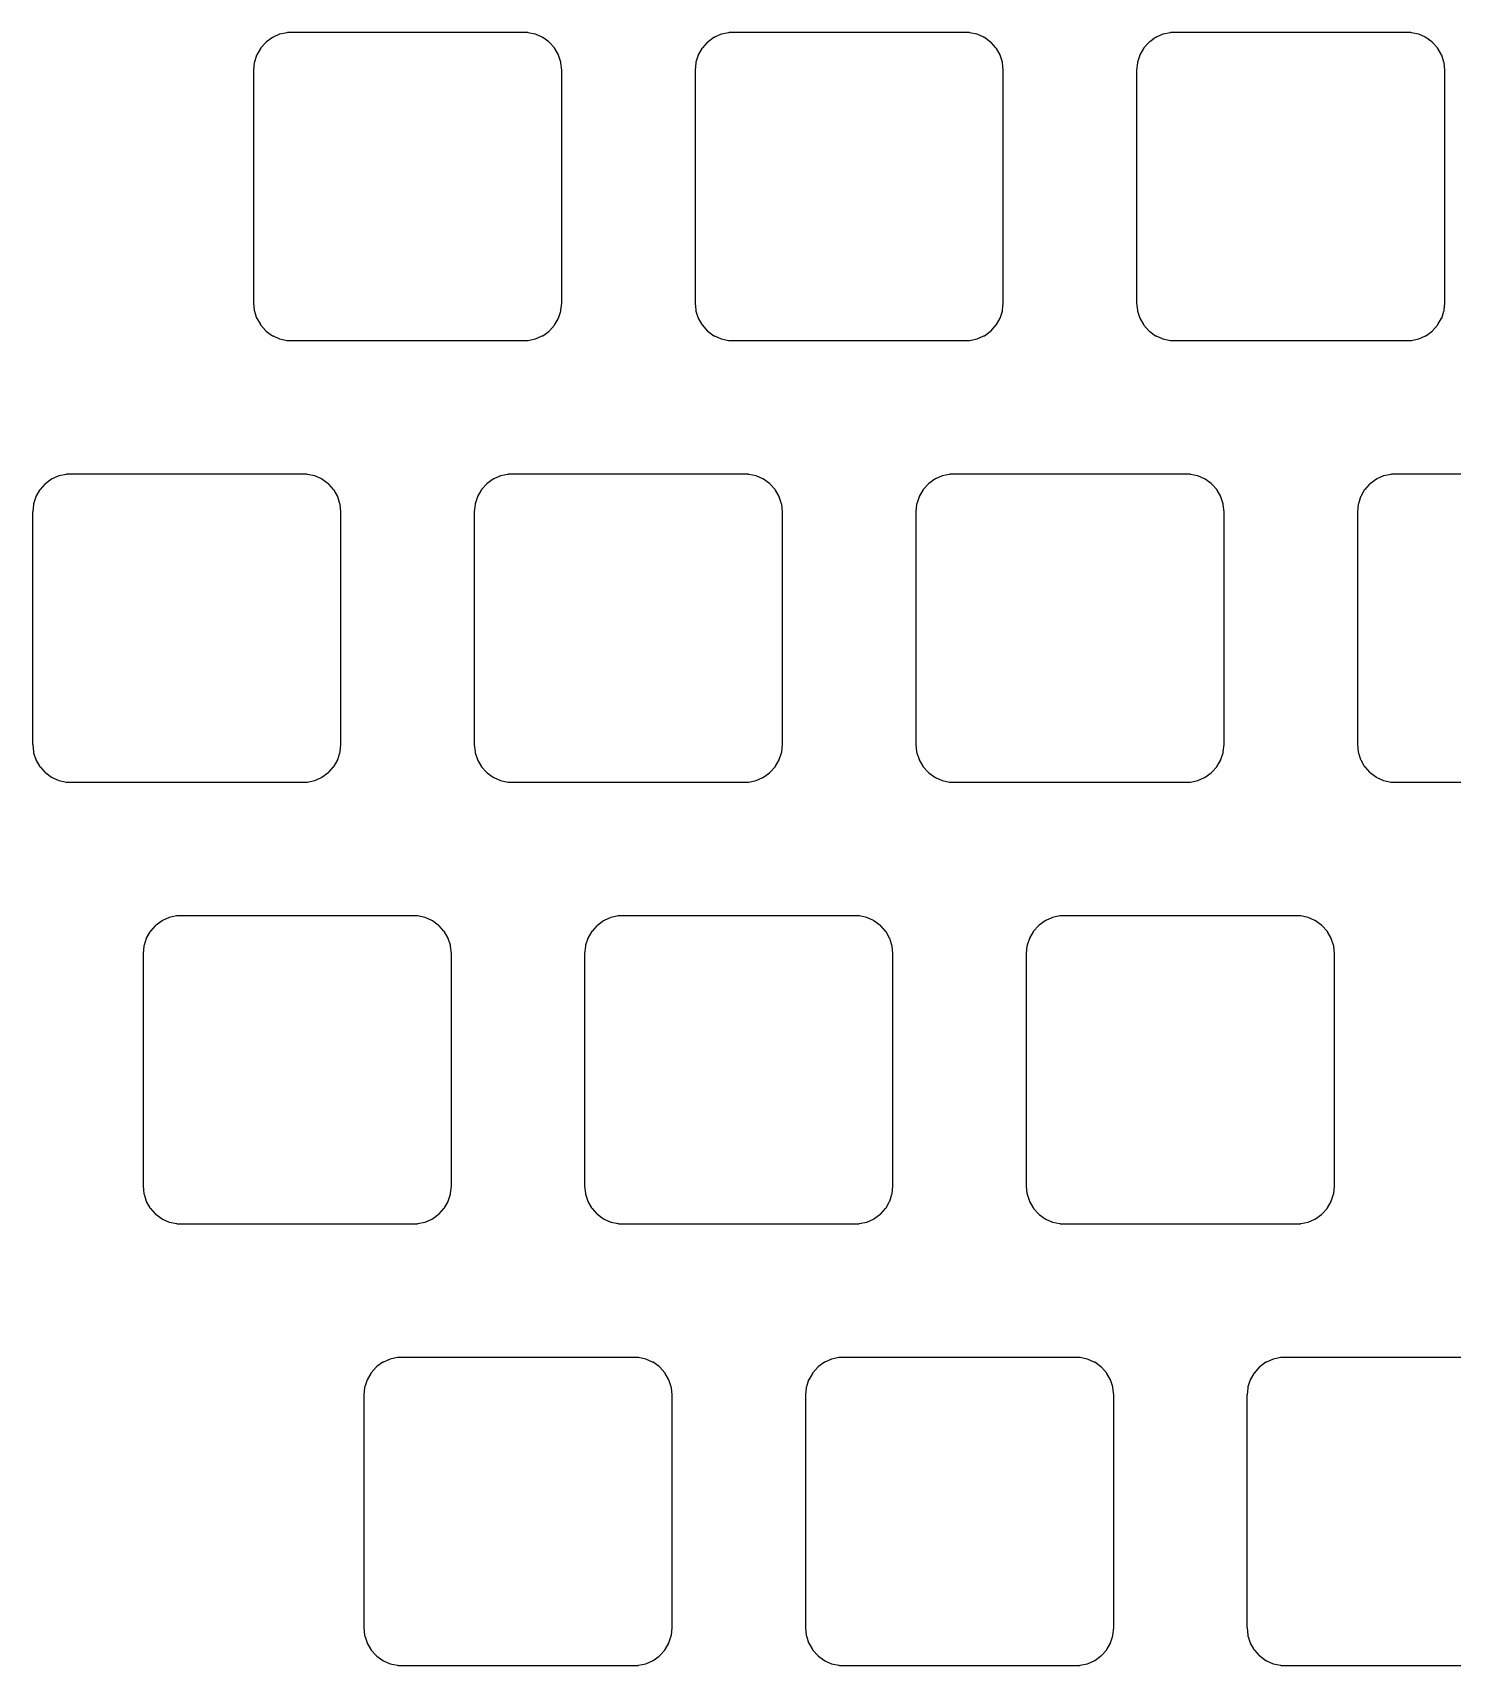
# Model space of a CAD drawing. Header units: metres. Extents: x -16 to 249, y -82 to 7.
# Drawn here: x -16.1 to 45, y -63.1 to 7.1 of the extents above; entities that cross this region are included whole.
import ezdxf

# ---------------------------------------------------------------- set-up
doc = ezdxf.new("R2010")
doc.units = ezdxf.units.M

msp = doc.modelspace()

# ---------------------------------------------------------------- linework, layer by layer
for p, q in [((-5.50458, 7.05293), (-5.79105, 6.92539)), ((-5.49583, 7.05479), (-5.50458, 7.05293)), ((-5.18909, 7.11999), (-5.49583, 7.05479)), ((-5.17068, 7.12391), (-5.18909, 7.11999)), ((5.17068, 7.12391), (-5.17068, 7.12391)), ((5.18909, 7.11999), (5.17068, 7.12391)), ((5.49583, 7.05479), (5.18909, 7.11999)), ((5.50458, 7.05293), (5.49583, 7.05479)), ((5.79105, 6.92539), (5.50458, 7.05293)), ((13.4954, 7.05293), (13.2089, 6.92539)), ((13.5042, 7.05479), (13.4954, 7.05293)), ((13.8109, 7.11999), (13.5042, 7.05479)), ((13.8293, 7.12391), (13.8109, 7.11999)), ((24.1707, 7.12391), (13.8293, 7.12391)), ((24.1891, 7.11999), (24.1707, 7.12391)), ((24.4958, 7.05479), (24.1891, 7.11999)), ((24.5046, 7.05293), (24.4958, 7.05479)), ((24.7911, 6.92539), (24.5046, 7.05293)), ((32.4954, 7.05293), (32.2089, 6.92539)), ((32.5042, 7.05479), (32.4954, 7.05293)), ((32.8109, 7.11999), (32.5042, 7.05479)), ((32.8293, 7.12391), (32.8109, 7.11999)), ((43.1707, 7.12391), (32.8293, 7.12391)), ((43.1891, 7.11999), (43.1707, 7.12391)), ((43.4958, 7.05479), (43.1891, 7.11999)), ((43.5046, 7.05293), (43.4958, 7.05479)), ((43.7911, 6.92539), (43.5046, 7.05293)), ((-6.33489, 6.43571), (-6.49168, 6.16414)), ((-6.32548, 6.45202), (-6.33489, 6.43571)), ((-6.321, 6.45977), (-6.32548, 6.45202)), ((-6.31502, 6.46642), (-6.321, 6.45977)), ((-6.10519, 6.69945), (-6.31502, 6.46642)), ((-6.09259, 6.71344), (-6.10519, 6.69945)), ((-6.08535, 6.7187), (-6.09259, 6.71344)), ((-6.07012, 6.72977), (-6.08535, 6.7187)), ((-5.81643, 6.91409), (-6.07012, 6.72977)), ((-5.79923, 6.92175), (-5.81643, 6.91409)), ((-5.79105, 6.92539), (-5.79923, 6.92175)), ((5.79923, 6.92175), (5.79105, 6.92539)), ((5.81643, 6.91409), (5.79923, 6.92175)), ((6.07012, 6.72977), (5.81643, 6.91409)), ((6.08535, 6.7187), (6.07012, 6.72977)), ((6.09259, 6.71344), (6.08535, 6.7187)), ((6.10519, 6.69945), (6.09259, 6.71344)), ((6.31502, 6.46642), (6.10519, 6.69945)), ((6.321, 6.45977), (6.31502, 6.46642)), ((6.32548, 6.45202), (6.321, 6.45977)), ((6.33489, 6.43571), (6.32548, 6.45202)), ((6.49168, 6.16414), (6.33489, 6.43571)), ((12.6651, 6.43571), (12.5083, 6.16414)), ((12.6745, 6.45202), (12.6651, 6.43571)), ((12.679, 6.45977), (12.6745, 6.45202)), ((12.685, 6.46642), (12.679, 6.45977)), ((12.8948, 6.69945), (12.685, 6.46642)), ((12.9074, 6.71344), (12.8948, 6.69945)), ((12.9146, 6.7187), (12.9074, 6.71344)), ((12.9299, 6.72977), (12.9146, 6.7187)), ((13.1836, 6.91409), (12.9299, 6.72977)), ((13.2008, 6.92175), (13.1836, 6.91409)), ((13.2089, 6.92539), (13.2008, 6.92175)), ((24.7992, 6.92175), (24.7911, 6.92539)), ((24.8164, 6.91409), (24.7992, 6.92175)), ((25.0701, 6.72977), (24.8164, 6.91409)), ((25.0854, 6.7187), (25.0701, 6.72977)), ((25.0926, 6.71344), (25.0854, 6.7187)), ((25.1052, 6.69945), (25.0926, 6.71344)), ((25.315, 6.46642), (25.1052, 6.69945)), ((25.321, 6.45977), (25.315, 6.46642)), ((25.3255, 6.45202), (25.321, 6.45977)), ((25.3349, 6.43571), (25.3255, 6.45202)), ((25.4917, 6.16414), (25.3349, 6.43571)), ((31.6651, 6.43571), (31.5083, 6.16414)), ((31.6745, 6.45202), (31.6651, 6.43571)), ((31.679, 6.45977), (31.6745, 6.45202)), ((31.685, 6.46642), (31.679, 6.45977)), ((31.8948, 6.69945), (31.685, 6.46642)), ((31.9074, 6.71344), (31.8948, 6.69945)), ((31.9146, 6.7187), (31.9074, 6.71344)), ((31.9299, 6.72977), (31.9146, 6.7187)), ((32.1836, 6.91409), (31.9299, 6.72977)), ((32.2008, 6.92175), (32.1836, 6.91409)), ((32.2089, 6.92539), (32.2008, 6.92175)), ((43.7992, 6.92175), (43.7911, 6.92539)), ((43.8164, 6.91409), (43.7992, 6.92175)), ((44.0701, 6.72977), (43.8164, 6.91409)), ((44.0854, 6.7187), (44.0701, 6.72977)), ((44.0926, 6.71344), (44.0854, 6.7187)), ((44.1052, 6.69945), (44.0926, 6.71344)), ((44.315, 6.46642), (44.1052, 6.69945)), ((44.321, 6.45977), (44.315, 6.46642)), ((44.3255, 6.45202), (44.321, 6.45977)), ((44.3349, 6.43571), (44.3255, 6.45202)), ((44.4917, 6.16414), (44.3349, 6.43571)), ((-6.59914, 5.82077), (-6.63192, 5.5089)), ((-6.59717, 5.83949), (-6.59914, 5.82077)), ((-6.59135, 5.85739), (-6.59717, 5.83949)), ((-6.49445, 6.15563), (-6.59135, 5.85739)), ((-6.49168, 6.16414), (-6.49445, 6.15563)), ((6.49445, 6.15563), (6.49168, 6.16414)), ((6.59135, 5.85739), (6.49445, 6.15563)), ((6.59717, 5.83949), (6.59135, 5.85739)), ((6.59914, 5.82077), (6.59717, 5.83949)), ((6.63192, 5.5089), (6.59914, 5.82077)), ((12.4009, 5.82077), (12.3681, 5.5089)), ((12.4028, 5.83949), (12.4009, 5.82077)), ((12.4086, 5.85739), (12.4028, 5.83949)), ((12.5056, 6.15563), (12.4086, 5.85739)), ((12.5083, 6.16414), (12.5056, 6.15563)), ((25.4944, 6.15563), (25.4917, 6.16414)), ((25.5914, 5.85739), (25.4944, 6.15563)), ((25.5972, 5.83949), (25.5914, 5.85739)), ((25.5991, 5.82077), (25.5972, 5.83949)), ((25.6319, 5.5089), (25.5991, 5.82077)), ((31.4009, 5.82077), (31.3681, 5.5089)), ((31.4028, 5.83949), (31.4009, 5.82077)), ((31.4086, 5.85739), (31.4028, 5.83949)), ((31.5056, 6.15563), (31.4086, 5.85739)), ((31.5083, 6.16414), (31.5056, 6.15563)), ((44.4944, 6.15563), (44.4917, 6.16414)), ((44.5914, 5.85739), (44.4944, 6.15563)), ((44.5972, 5.83949), (44.5914, 5.85739)), ((44.5991, 5.82077), (44.5972, 5.83949)), ((44.6319, 5.5089), (44.5991, 5.82077)), ((-6.63192, 5.5089), (-6.63285, 5.5)), ((-6.63285, 5.5), (-6.63285, -4.5)), ((6.63285, 5.5), (6.63192, 5.5089)), ((6.63285, -4.5), (6.63285, 5.5)), ((12.3681, 5.5089), (12.3671, 5.5)), ((12.3671, 5.5), (12.3671, -4.5)), ((25.6329, 5.5), (25.6319, 5.5089)), ((25.6329, -4.5), (25.6329, 5.5)), ((31.3681, 5.5089), (31.3671, 5.5)), ((31.3671, 5.5), (31.3671, -4.5)), ((44.6329, 5.5), (44.6319, 5.5089)), ((44.6329, -4.5), (44.6329, 5.5)), ((-6.63285, -4.5), (-6.63192, -4.5089)), ((-6.63192, -4.5089), (-6.59914, -4.82077)), ((-6.59914, -4.82077), (-6.59717, -4.83949)), ((-6.59717, -4.83949), (-6.59135, -4.85739)), ((-6.59135, -4.85739), (-6.49445, -5.15563)), ((6.49445, -5.15563), (6.59135, -4.85739)), ((6.59135, -4.85739), (6.59717, -4.83949)), ((6.59717, -4.83949), (6.59914, -4.82077)), ((6.59914, -4.82077), (6.63192, -4.5089)), ((6.63192, -4.5089), (6.63285, -4.5)), ((12.3671, -4.5), (12.3681, -4.5089)), ((12.3681, -4.5089), (12.4009, -4.82077)), ((12.4009, -4.82077), (12.4028, -4.83949)), ((12.4028, -4.83949), (12.4086, -4.85739)), ((12.4086, -4.85739), (12.5056, -5.15563)), ((25.4944, -5.15563), (25.5914, -4.85739)), ((25.5914, -4.85739), (25.5972, -4.83949)), ((25.5972, -4.83949), (25.5991, -4.82077)), ((25.5991, -4.82077), (25.6319, -4.5089)), ((25.6319, -4.5089), (25.6329, -4.5)), ((31.3671, -4.5), (31.3681, -4.5089)), ((31.3681, -4.5089), (31.4009, -4.82077)), ((31.4009, -4.82077), (31.4028, -4.83949)), ((31.4028, -4.83949), (31.4086, -4.85739)), ((31.4086, -4.85739), (31.5056, -5.15563)), ((44.4944, -5.15563), (44.5914, -4.85739)), ((44.5914, -4.85739), (44.5972, -4.83949)), ((44.5972, -4.83949), (44.5991, -4.82077)), ((44.5991, -4.82077), (44.6319, -4.5089)), ((44.6319, -4.5089), (44.6329, -4.5)), ((-6.49445, -5.15563), (-6.49168, -5.16414)), ((-6.49168, -5.16414), (-6.33489, -5.43571)), ((-6.33489, -5.43571), (-6.32548, -5.45202)), ((-6.32548, -5.45202), (-6.321, -5.45977)), ((-6.321, -5.45977), (-6.31502, -5.46642)), ((-6.31502, -5.46642), (-6.10519, -5.69945)), ((6.10519, -5.69945), (6.31502, -5.46642)), ((6.31502, -5.46642), (6.321, -5.45977)), ((6.321, -5.45977), (6.32548, -5.45202)), ((6.32548, -5.45202), (6.33489, -5.43571)), ((6.33489, -5.43571), (6.49168, -5.16414)), ((6.49168, -5.16414), (6.49445, -5.15563)), ((12.5056, -5.15563), (12.5083, -5.16414)), ((12.5083, -5.16414), (12.6651, -5.43571)), ((12.6651, -5.43571), (12.6745, -5.45202)), ((12.6745, -5.45202), (12.679, -5.45977)), ((12.679, -5.45977), (12.685, -5.46642)), ((12.685, -5.46642), (12.8948, -5.69945)), ((25.1052, -5.69945), (25.315, -5.46642)), ((25.315, -5.46642), (25.321, -5.45977)), ((25.321, -5.45977), (25.3255, -5.45202)), ((25.3255, -5.45202), (25.3349, -5.43571)), ((25.3349, -5.43571), (25.4917, -5.16414)), ((25.4917, -5.16414), (25.4944, -5.15563)), ((31.5056, -5.15563), (31.5083, -5.16414)), ((31.5083, -5.16414), (31.6651, -5.43571)), ((31.6651, -5.43571), (31.6745, -5.45202)), ((31.6745, -5.45202), (31.679, -5.45977)), ((31.679, -5.45977), (31.685, -5.46642)), ((31.685, -5.46642), (31.8948, -5.69945)), ((44.1052, -5.69945), (44.315, -5.46642)), ((44.315, -5.46642), (44.321, -5.45977)), ((44.321, -5.45977), (44.3255, -5.45202)), ((44.3255, -5.45202), (44.3349, -5.43571)), ((44.3349, -5.43571), (44.4917, -5.16414)), ((44.4917, -5.16414), (44.4944, -5.15563)), ((-6.10519, -5.69945), (-6.09259, -5.71344)), ((-6.09259, -5.71344), (-6.08535, -5.7187)), ((-6.08535, -5.7187), (-6.07012, -5.72977)), ((-6.07012, -5.72977), (-5.81643, -5.91409)), ((-5.81643, -5.91409), (-5.79923, -5.92175)), ((-5.79923, -5.92175), (-5.79105, -5.92539)), ((-5.79105, -5.92539), (-5.50458, -6.05293)), ((-5.50458, -6.05293), (-5.49583, -6.05479)), ((-5.49583, -6.05479), (-5.18909, -6.11999)), ((-5.18909, -6.11999), (-5.17068, -6.12391)), ((-5.17068, -6.12391), (5.17068, -6.12391)), ((5.17068, -6.12391), (5.18909, -6.11999)), ((5.18909, -6.11999), (5.49583, -6.05479)), ((5.49583, -6.05479), (5.50458, -6.05293)), ((5.50458, -6.05293), (5.79105, -5.92539)), ((5.79105, -5.92539), (5.79923, -5.92175)), ((5.79923, -5.92175), (5.81643, -5.91409)), ((5.81643, -5.91409), (6.07012, -5.72977)), ((6.07012, -5.72977), (6.08535, -5.7187)), ((6.08535, -5.7187), (6.09259, -5.71344)), ((6.09259, -5.71344), (6.10519, -5.69945)), ((12.8948, -5.69945), (12.9074, -5.71344)), ((12.9074, -5.71344), (12.9146, -5.7187)), ((12.9146, -5.7187), (12.9299, -5.72977)), ((12.9299, -5.72977), (13.1836, -5.91409)), ((13.1836, -5.91409), (13.2008, -5.92175)), ((13.2008, -5.92175), (13.2089, -5.92539)), ((13.2089, -5.92539), (13.4954, -6.05293)), ((13.4954, -6.05293), (13.5042, -6.05479)), ((13.5042, -6.05479), (13.8109, -6.11999)), ((13.8109, -6.11999), (13.8293, -6.12391)), ((13.8293, -6.12391), (24.1707, -6.12391)), ((24.1707, -6.12391), (24.1891, -6.11999)), ((24.1891, -6.11999), (24.4958, -6.05479)), ((24.4958, -6.05479), (24.5046, -6.05293)), ((24.5046, -6.05293), (24.7911, -5.92539)), ((24.7911, -5.92539), (24.7992, -5.92175)), ((24.7992, -5.92175), (24.8164, -5.91409)), ((24.8164, -5.91409), (25.0701, -5.72977)), ((25.0701, -5.72977), (25.0854, -5.7187)), ((25.0854, -5.7187), (25.0926, -5.71344)), ((25.0926, -5.71344), (25.1052, -5.69945)), ((31.8948, -5.69945), (31.9074, -5.71344)), ((31.9074, -5.71344), (31.9146, -5.7187)), ((31.9146, -5.7187), (31.9299, -5.72977)), ((31.9299, -5.72977), (32.1836, -5.91409)), ((32.1836, -5.91409), (32.2008, -5.92175)), ((32.2008, -5.92175), (32.2089, -5.92539)), ((32.2089, -5.92539), (32.4954, -6.05293)), ((32.4954, -6.05293), (32.5042, -6.05479)), ((32.5042, -6.05479), (32.8109, -6.11999)), ((32.8109, -6.11999), (32.8293, -6.12391)), ((32.8293, -6.12391), (43.1707, -6.12391)), ((43.1707, -6.12391), (43.1891, -6.11999)), ((43.1891, -6.11999), (43.4958, -6.05479)), ((43.4958, -6.05479), (43.5046, -6.05293)), ((43.5046, -6.05293), (43.7911, -5.92539)), ((43.7911, -5.92539), (43.7992, -5.92175)), ((43.7992, -5.92175), (43.8164, -5.91409)), ((43.8164, -5.91409), (44.0701, -5.72977)), ((44.0701, -5.72977), (44.0854, -5.7187)), ((44.0854, -5.7187), (44.0926, -5.71344)), ((44.0926, -5.71344), (44.1052, -5.69945)), ((-14.6891, -11.88), (-14.9958, -11.9452)), ((-14.6707, -11.8761), (-14.6891, -11.88)), ((-4.32932, -11.8761), (-14.6707, -11.8761)), ((-4.31091, -11.88), (-4.32932, -11.8761)), ((-4.00417, -11.9452), (-4.31091, -11.88)), ((4.31091, -11.88), (4.00417, -11.9452)), ((4.32932, -11.8761), (4.31091, -11.88)), ((14.6707, -11.8761), (4.32932, -11.8761)), ((14.6891, -11.88), (14.6707, -11.8761)), ((14.9958, -11.9452), (14.6891, -11.88)), ((23.3109, -11.88), (23.0042, -11.9452)), ((23.3293, -11.8761), (23.3109, -11.88)), ((33.6707, -11.8761), (23.3293, -11.8761)), ((33.6891, -11.88), (33.6707, -11.8761)), ((33.9958, -11.9452), (33.6891, -11.88)), ((42.3109, -11.88), (42.0042, -11.9452)), ((42.3293, -11.8761), (42.3109, -11.88)), ((52.6707, -11.8761), (42.3293, -11.8761)), ((-15.8349, -12.5643), (-15.9917, -12.8359)), ((-15.8255, -12.548), (-15.8349, -12.5643)), ((-15.821, -12.5402), (-15.8255, -12.548)), ((-15.815, -12.5336), (-15.821, -12.5402)), ((-15.6052, -12.3005), (-15.815, -12.5336)), ((-15.5926, -12.2866), (-15.6052, -12.3005)), ((-15.5854, -12.2813), (-15.5926, -12.2866)), ((-15.5701, -12.2702), (-15.5854, -12.2813)), ((-15.3164, -12.0859), (-15.5701, -12.2702)), ((-15.2992, -12.0783), (-15.3164, -12.0859)), ((-15.2911, -12.0746), (-15.2992, -12.0783)), ((-15.0046, -11.9471), (-15.2911, -12.0746)), ((-14.9958, -11.9452), (-15.0046, -11.9471)), ((-3.99542, -11.9471), (-4.00417, -11.9452)), ((-3.70895, -12.0746), (-3.99542, -11.9471)), ((-3.70077, -12.0783), (-3.70895, -12.0746)), ((-3.68357, -12.0859), (-3.70077, -12.0783)), ((-3.42988, -12.2702), (-3.68357, -12.0859)), ((-3.41465, -12.2813), (-3.42988, -12.2702)), ((-3.40741, -12.2866), (-3.41465, -12.2813)), ((-3.39481, -12.3005), (-3.40741, -12.2866)), ((-3.18498, -12.5336), (-3.39481, -12.3005)), ((-3.179, -12.5402), (-3.18498, -12.5336)), ((-3.17452, -12.548), (-3.179, -12.5402)), ((-3.16511, -12.5643), (-3.17452, -12.548)), ((-3.00832, -12.8359), (-3.16511, -12.5643)), ((3.16511, -12.5643), (3.00832, -12.8359)), ((3.17452, -12.548), (3.16511, -12.5643)), ((3.179, -12.5402), (3.17452, -12.548)), ((3.18498, -12.5336), (3.179, -12.5402)), ((3.39481, -12.3005), (3.18498, -12.5336)), ((3.40741, -12.2866), (3.39481, -12.3005)), ((3.41465, -12.2813), (3.40741, -12.2866)), ((3.42988, -12.2702), (3.41465, -12.2813)), ((3.68357, -12.0859), (3.42988, -12.2702)), ((3.70077, -12.0783), (3.68357, -12.0859)), ((3.70895, -12.0746), (3.70077, -12.0783)), ((3.99542, -11.9471), (3.70895, -12.0746)), ((4.00417, -11.9452), (3.99542, -11.9471)), ((15.0046, -11.9471), (14.9958, -11.9452)), ((15.2911, -12.0746), (15.0046, -11.9471)), ((15.2992, -12.0783), (15.2911, -12.0746)), ((15.3164, -12.0859), (15.2992, -12.0783)), ((15.5701, -12.2702), (15.3164, -12.0859)), ((15.5854, -12.2813), (15.5701, -12.2702)), ((15.5926, -12.2866), (15.5854, -12.2813)), ((15.6052, -12.3005), (15.5926, -12.2866)), ((15.815, -12.5336), (15.6052, -12.3005)), ((15.821, -12.5402), (15.815, -12.5336)), ((15.8255, -12.548), (15.821, -12.5402)), ((15.8349, -12.5643), (15.8255, -12.548)), ((15.9917, -12.8359), (15.8349, -12.5643)), ((22.1651, -12.5643), (22.0083, -12.8359)), ((22.1745, -12.548), (22.1651, -12.5643)), ((22.179, -12.5402), (22.1745, -12.548)), ((22.185, -12.5336), (22.179, -12.5402)), ((22.3948, -12.3005), (22.185, -12.5336)), ((22.4074, -12.2866), (22.3948, -12.3005)), ((22.4146, -12.2813), (22.4074, -12.2866)), ((22.4299, -12.2702), (22.4146, -12.2813)), ((22.6836, -12.0859), (22.4299, -12.2702)), ((22.7008, -12.0783), (22.6836, -12.0859)), ((22.7089, -12.0746), (22.7008, -12.0783)), ((22.9954, -11.9471), (22.7089, -12.0746)), ((23.0042, -11.9452), (22.9954, -11.9471)), ((34.0046, -11.9471), (33.9958, -11.9452)), ((34.2911, -12.0746), (34.0046, -11.9471)), ((34.2992, -12.0783), (34.2911, -12.0746)), ((34.3164, -12.0859), (34.2992, -12.0783)), ((34.5701, -12.2702), (34.3164, -12.0859)), ((34.5854, -12.2813), (34.5701, -12.2702)), ((34.5926, -12.2866), (34.5854, -12.2813)), ((34.6052, -12.3005), (34.5926, -12.2866)), ((34.815, -12.5336), (34.6052, -12.3005)), ((34.821, -12.5402), (34.815, -12.5336)), ((34.8255, -12.548), (34.821, -12.5402)), ((34.8349, -12.5643), (34.8255, -12.548)), ((34.9917, -12.8359), (34.8349, -12.5643)), ((41.1651, -12.5643), (41.0083, -12.8359)), ((41.1745, -12.548), (41.1651, -12.5643)), ((41.179, -12.5402), (41.1745, -12.548)), ((41.185, -12.5336), (41.179, -12.5402)), ((41.3948, -12.3005), (41.185, -12.5336)), ((41.4074, -12.2866), (41.3948, -12.3005)), ((41.4146, -12.2813), (41.4074, -12.2866)), ((41.4299, -12.2702), (41.4146, -12.2813)), ((41.6836, -12.0859), (41.4299, -12.2702)), ((41.7008, -12.0783), (41.6836, -12.0859)), ((41.7089, -12.0746), (41.7008, -12.0783)), ((41.9954, -11.9471), (41.7089, -12.0746)), ((42.0042, -11.9452), (41.9954, -11.9471)), ((-16.0991, -13.1792), (-16.1319, -13.4911)), ((-16.0972, -13.1605), (-16.0991, -13.1792)), ((-16.0914, -13.1426), (-16.0972, -13.1605)), ((-15.9944, -12.8444), (-16.0914, -13.1426)), ((-15.9917, -12.8359), (-15.9944, -12.8444)), ((-3.00555, -12.8444), (-3.00832, -12.8359)), ((-2.90865, -13.1426), (-3.00555, -12.8444)), ((-2.90283, -13.1605), (-2.90865, -13.1426)), ((-2.90086, -13.1792), (-2.90283, -13.1605)), ((-2.86808, -13.4911), (-2.90086, -13.1792)), ((2.90086, -13.1792), (2.86808, -13.4911)), ((2.90283, -13.1605), (2.90086, -13.1792)), ((2.90865, -13.1426), (2.90283, -13.1605)), ((3.00555, -12.8444), (2.90865, -13.1426)), ((3.00832, -12.8359), (3.00555, -12.8444)), ((15.9944, -12.8444), (15.9917, -12.8359)), ((16.0914, -13.1426), (15.9944, -12.8444)), ((16.0972, -13.1605), (16.0914, -13.1426)), ((16.0991, -13.1792), (16.0972, -13.1605)), ((16.1319, -13.4911), (16.0991, -13.1792)), ((21.9009, -13.1792), (21.8681, -13.4911)), ((21.9028, -13.1605), (21.9009, -13.1792)), ((21.9086, -13.1426), (21.9028, -13.1605)), ((22.0056, -12.8444), (21.9086, -13.1426)), ((22.0083, -12.8359), (22.0056, -12.8444)), ((34.9944, -12.8444), (34.9917, -12.8359)), ((35.0914, -13.1426), (34.9944, -12.8444)), ((35.0972, -13.1605), (35.0914, -13.1426)), ((35.0991, -13.1792), (35.0972, -13.1605)), ((35.1319, -13.4911), (35.0991, -13.1792)), ((40.9009, -13.1792), (40.8681, -13.4911)), ((40.9028, -13.1605), (40.9009, -13.1792)), ((40.9086, -13.1426), (40.9028, -13.1605)), ((41.0056, -12.8444), (40.9086, -13.1426)), ((41.0083, -12.8359), (41.0056, -12.8444)), ((-16.1319, -13.4911), (-16.1329, -13.5)), ((-16.1329, -13.5), (-16.1329, -23.5)), ((-2.86715, -13.5), (-2.86808, -13.4911)), ((-2.86715, -23.5), (-2.86715, -13.5)), ((2.86808, -13.4911), (2.86715, -13.5)), ((2.86715, -13.5), (2.86715, -23.5)), ((16.1329, -13.5), (16.1319, -13.4911)), ((16.1329, -23.5), (16.1329, -13.5)), ((21.8681, -13.4911), (21.8671, -13.5)), ((21.8671, -13.5), (21.8671, -23.5)), ((35.1329, -13.5), (35.1319, -13.4911)), ((35.1329, -23.5), (35.1329, -13.5)), ((40.8681, -13.4911), (40.8671, -13.5)), ((40.8671, -13.5), (40.8671, -23.5)), ((-16.1329, -23.5), (-16.1319, -23.5089)), ((-16.1319, -23.5089), (-16.0991, -23.8208)), ((-16.0991, -23.8208), (-16.0972, -23.8395)), ((-16.0972, -23.8395), (-16.0914, -23.8574)), ((-16.0914, -23.8574), (-15.9944, -24.1556)), ((-3.00555, -24.1556), (-2.90865, -23.8574)), ((-2.90865, -23.8574), (-2.90283, -23.8395)), ((-2.90283, -23.8395), (-2.90086, -23.8208)), ((-2.90086, -23.8208), (-2.86808, -23.5089)), ((-2.86808, -23.5089), (-2.86715, -23.5)), ((2.86715, -23.5), (2.86808, -23.5089)), ((2.86808, -23.5089), (2.90086, -23.8208)), ((2.90086, -23.8208), (2.90283, -23.8395)), ((2.90283, -23.8395), (2.90865, -23.8574)), ((2.90865, -23.8574), (3.00555, -24.1556)), ((15.9944, -24.1556), (16.0914, -23.8574)), ((16.0914, -23.8574), (16.0972, -23.8395)), ((16.0972, -23.8395), (16.0991, -23.8208)), ((16.0991, -23.8208), (16.1319, -23.5089)), ((16.1319, -23.5089), (16.1329, -23.5)), ((21.8671, -23.5), (21.8681, -23.5089)), ((21.8681, -23.5089), (21.9009, -23.8208)), ((21.9009, -23.8208), (21.9028, -23.8395)), ((21.9028, -23.8395), (21.9086, -23.8574)), ((21.9086, -23.8574), (22.0056, -24.1556)), ((34.9944, -24.1556), (35.0914, -23.8574)), ((35.0914, -23.8574), (35.0972, -23.8395)), ((35.0972, -23.8395), (35.0991, -23.8208)), ((35.0991, -23.8208), (35.1319, -23.5089)), ((35.1319, -23.5089), (35.1329, -23.5)), ((40.8671, -23.5), (40.8681, -23.5089)), ((40.8681, -23.5089), (40.9009, -23.8208)), ((40.9009, -23.8208), (40.9028, -23.8395)), ((40.9028, -23.8395), (40.9086, -23.8574)), ((40.9086, -23.8574), (41.0056, -24.1556)), ((-15.9944, -24.1556), (-15.9917, -24.1641)), ((-15.9917, -24.1641), (-15.8349, -24.4357)), ((-15.8349, -24.4357), (-15.8255, -24.452)), ((-15.8255, -24.452), (-15.821, -24.4598)), ((-15.821, -24.4598), (-15.815, -24.4664)), ((-15.815, -24.4664), (-15.6052, -24.6995)), ((-3.39481, -24.6995), (-3.18498, -24.4664)), ((-3.18498, -24.4664), (-3.179, -24.4598)), ((-3.179, -24.4598), (-3.17452, -24.452)), ((-3.17452, -24.452), (-3.16511, -24.4357)), ((-3.16511, -24.4357), (-3.00832, -24.1641)), ((-3.00832, -24.1641), (-3.00555, -24.1556)), ((3.00555, -24.1556), (3.00832, -24.1641)), ((3.00832, -24.1641), (3.16511, -24.4357)), ((3.16511, -24.4357), (3.17452, -24.452)), ((3.17452, -24.452), (3.179, -24.4598)), ((3.179, -24.4598), (3.18498, -24.4664)), ((3.18498, -24.4664), (3.39481, -24.6995)), ((15.6052, -24.6995), (15.815, -24.4664)), ((15.815, -24.4664), (15.821, -24.4598)), ((15.821, -24.4598), (15.8255, -24.452)), ((15.8255, -24.452), (15.8349, -24.4357)), ((15.8349, -24.4357), (15.9917, -24.1641)), ((15.9917, -24.1641), (15.9944, -24.1556)), ((22.0056, -24.1556), (22.0083, -24.1641)), ((22.0083, -24.1641), (22.1651, -24.4357)), ((22.1651, -24.4357), (22.1745, -24.452)), ((22.1745, -24.452), (22.179, -24.4598)), ((22.179, -24.4598), (22.185, -24.4664)), ((22.185, -24.4664), (22.3948, -24.6995)), ((34.6052, -24.6995), (34.815, -24.4664)), ((34.815, -24.4664), (34.821, -24.4598)), ((34.821, -24.4598), (34.8255, -24.452)), ((34.8255, -24.452), (34.8349, -24.4357)), ((34.8349, -24.4357), (34.9917, -24.1641)), ((34.9917, -24.1641), (34.9944, -24.1556)), ((41.0056, -24.1556), (41.0083, -24.1641)), ((41.0083, -24.1641), (41.1651, -24.4357)), ((41.1651, -24.4357), (41.1745, -24.452)), ((41.1745, -24.452), (41.179, -24.4598)), ((41.179, -24.4598), (41.185, -24.4664)), ((41.185, -24.4664), (41.3948, -24.6995)), ((-15.6052, -24.6995), (-15.5926, -24.7134)), ((-15.5926, -24.7134), (-15.5854, -24.7187)), ((-15.5854, -24.7187), (-15.5701, -24.7298)), ((-15.5701, -24.7298), (-15.3164, -24.9141)), ((-15.3164, -24.9141), (-15.2992, -24.9217)), ((-15.2992, -24.9217), (-15.2911, -24.9254)), ((-15.2911, -24.9254), (-15.0046, -25.0529)), ((-15.0046, -25.0529), (-14.9958, -25.0548)), ((-14.9958, -25.0548), (-14.6891, -25.12)), ((-14.6891, -25.12), (-14.6707, -25.1239)), ((-14.6707, -25.1239), (-4.32932, -25.1239)), ((-4.32932, -25.1239), (-4.31091, -25.12)), ((-4.31091, -25.12), (-4.00417, -25.0548)), ((-4.00417, -25.0548), (-3.99542, -25.0529)), ((-3.99542, -25.0529), (-3.70895, -24.9254)), ((-3.70895, -24.9254), (-3.70077, -24.9217)), ((-3.70077, -24.9217), (-3.68357, -24.9141)), ((-3.68357, -24.9141), (-3.42988, -24.7298)), ((-3.42988, -24.7298), (-3.41465, -24.7187)), ((-3.41465, -24.7187), (-3.40741, -24.7134)), ((-3.40741, -24.7134), (-3.39481, -24.6995)), ((3.39481, -24.6995), (3.40741, -24.7134)), ((3.40741, -24.7134), (3.41465, -24.7187)), ((3.41465, -24.7187), (3.42988, -24.7298)), ((3.42988, -24.7298), (3.68357, -24.9141)), ((3.68357, -24.9141), (3.70077, -24.9217)), ((3.70077, -24.9217), (3.70895, -24.9254)), ((3.70895, -24.9254), (3.99542, -25.0529)), ((3.99542, -25.0529), (4.00417, -25.0548)), ((4.00417, -25.0548), (4.31091, -25.12)), ((4.31091, -25.12), (4.32932, -25.1239)), ((4.32932, -25.1239), (14.6707, -25.1239)), ((14.6707, -25.1239), (14.6891, -25.12)), ((14.6891, -25.12), (14.9958, -25.0548)), ((14.9958, -25.0548), (15.0046, -25.0529)), ((15.0046, -25.0529), (15.2911, -24.9254)), ((15.2911, -24.9254), (15.2992, -24.9217)), ((15.2992, -24.9217), (15.3164, -24.9141)), ((15.3164, -24.9141), (15.5701, -24.7298)), ((15.5701, -24.7298), (15.5854, -24.7187)), ((15.5854, -24.7187), (15.5926, -24.7134)), ((15.5926, -24.7134), (15.6052, -24.6995)), ((22.3948, -24.6995), (22.4074, -24.7134)), ((22.4074, -24.7134), (22.4146, -24.7187)), ((22.4146, -24.7187), (22.4299, -24.7298)), ((22.4299, -24.7298), (22.6836, -24.9141)), ((22.6836, -24.9141), (22.7008, -24.9217)), ((22.7008, -24.9217), (22.7089, -24.9254)), ((22.7089, -24.9254), (22.9954, -25.0529)), ((22.9954, -25.0529), (23.0042, -25.0548)), ((23.0042, -25.0548), (23.3109, -25.12)), ((23.3109, -25.12), (23.3293, -25.1239)), ((23.3293, -25.1239), (33.6707, -25.1239)), ((33.6707, -25.1239), (33.6891, -25.12)), ((33.6891, -25.12), (33.9958, -25.0548)), ((33.9958, -25.0548), (34.0046, -25.0529)), ((34.0046, -25.0529), (34.2911, -24.9254)), ((34.2911, -24.9254), (34.2992, -24.9217)), ((34.2992, -24.9217), (34.3164, -24.9141)), ((34.3164, -24.9141), (34.5701, -24.7298)), ((34.5701, -24.7298), (34.5854, -24.7187)), ((34.5854, -24.7187), (34.5926, -24.7134)), ((34.5926, -24.7134), (34.6052, -24.6995)), ((41.3948, -24.6995), (41.4074, -24.7134)), ((41.4074, -24.7134), (41.4146, -24.7187)), ((41.4146, -24.7187), (41.4299, -24.7298)), ((41.4299, -24.7298), (41.6836, -24.9141)), ((41.6836, -24.9141), (41.7008, -24.9217)), ((41.7008, -24.9217), (41.7089, -24.9254)), ((41.7089, -24.9254), (41.9954, -25.0529)), ((41.9954, -25.0529), (42.0042, -25.0548)), ((42.0042, -25.0548), (42.3109, -25.12)), ((42.3109, -25.12), (42.3293, -25.1239)), ((42.3293, -25.1239), (52.6707, -25.1239)), ((-9.93909, -30.88), (-10.2458, -30.9452)), ((-9.92068, -30.8761), (-9.93909, -30.88)), ((0.42068, -30.8761), (-9.92068, -30.8761)), ((0.43909, -30.88), (0.42068, -30.8761)), ((0.74583, -30.9452), (0.43909, -30.88)), ((9.06091, -30.88), (8.75417, -30.9452)), ((9.07932, -30.8761), (9.06091, -30.88)), ((19.4207, -30.8761), (9.07932, -30.8761)), ((19.4391, -30.88), (19.4207, -30.8761)), ((19.7458, -30.9452), (19.4391, -30.88)), ((28.0609, -30.88), (27.7542, -30.9452)), ((28.0793, -30.8761), (28.0609, -30.88)), ((38.4207, -30.8761), (28.0793, -30.8761)), ((38.4391, -30.88), (38.4207, -30.8761)), ((38.7458, -30.9452), (38.4391, -30.88)), ((-11.0849, -31.5643), (-11.2417, -31.8359)), ((-11.0755, -31.548), (-11.0849, -31.5643)), ((-11.071, -31.5402), (-11.0755, -31.548)), ((-11.065, -31.5336), (-11.071, -31.5402)), ((-10.8552, -31.3005), (-11.065, -31.5336)), ((-10.8426, -31.2866), (-10.8552, -31.3005)), ((-10.8354, -31.2813), (-10.8426, -31.2866)), ((-10.8201, -31.2702), (-10.8354, -31.2813)), ((-10.5664, -31.0859), (-10.8201, -31.2702)), ((-10.5492, -31.0783), (-10.5664, -31.0859)), ((-10.5411, -31.0746), (-10.5492, -31.0783)), ((-10.2546, -30.9471), (-10.5411, -31.0746)), ((-10.2458, -30.9452), (-10.2546, -30.9471)), ((0.75458, -30.9471), (0.74583, -30.9452)), ((1.04105, -31.0746), (0.75458, -30.9471)), ((1.04923, -31.0783), (1.04105, -31.0746)), ((1.06643, -31.0859), (1.04923, -31.0783)), ((1.32012, -31.2702), (1.06643, -31.0859)), ((1.33535, -31.2813), (1.32012, -31.2702)), ((1.34259, -31.2866), (1.33535, -31.2813)), ((1.35519, -31.3005), (1.34259, -31.2866)), ((1.56502, -31.5336), (1.35519, -31.3005)), ((1.571, -31.5402), (1.56502, -31.5336)), ((1.57548, -31.548), (1.571, -31.5402)), ((1.58489, -31.5643), (1.57548, -31.548)), ((1.74168, -31.8359), (1.58489, -31.5643)), ((7.91511, -31.5643), (7.75832, -31.8359)), ((7.92452, -31.548), (7.91511, -31.5643)), ((7.929, -31.5402), (7.92452, -31.548)), ((7.93498, -31.5336), (7.929, -31.5402)), ((8.14481, -31.3005), (7.93498, -31.5336)), ((8.15741, -31.2866), (8.14481, -31.3005)), ((8.16465, -31.2813), (8.15741, -31.2866)), ((8.17988, -31.2702), (8.16465, -31.2813)), ((8.43357, -31.0859), (8.17988, -31.2702)), ((8.45077, -31.0783), (8.43357, -31.0859)), ((8.45895, -31.0746), (8.45077, -31.0783)), ((8.74542, -30.9471), (8.45895, -31.0746)), ((8.75417, -30.9452), (8.74542, -30.9471)), ((19.7546, -30.9471), (19.7458, -30.9452)), ((20.0411, -31.0746), (19.7546, -30.9471)), ((20.0492, -31.0783), (20.0411, -31.0746)), ((20.0664, -31.0859), (20.0492, -31.0783)), ((20.3201, -31.2702), (20.0664, -31.0859)), ((20.3354, -31.2813), (20.3201, -31.2702)), ((20.3426, -31.2866), (20.3354, -31.2813)), ((20.3552, -31.3005), (20.3426, -31.2866)), ((20.565, -31.5336), (20.3552, -31.3005)), ((20.571, -31.5402), (20.565, -31.5336)), ((20.5755, -31.548), (20.571, -31.5402)), ((20.5849, -31.5643), (20.5755, -31.548)), ((20.7417, -31.8359), (20.5849, -31.5643)), ((26.9151, -31.5643), (26.7583, -31.8359)), ((26.9245, -31.548), (26.9151, -31.5643)), ((26.929, -31.5402), (26.9245, -31.548)), ((26.935, -31.5336), (26.929, -31.5402)), ((27.1448, -31.3005), (26.935, -31.5336)), ((27.1574, -31.2866), (27.1448, -31.3005)), ((27.1646, -31.2813), (27.1574, -31.2866)), ((27.1799, -31.2702), (27.1646, -31.2813)), ((27.4336, -31.0859), (27.1799, -31.2702)), ((27.4508, -31.0783), (27.4336, -31.0859)), ((27.4589, -31.0746), (27.4508, -31.0783)), ((27.7454, -30.9471), (27.4589, -31.0746)), ((27.7542, -30.9452), (27.7454, -30.9471)), ((38.7546, -30.9471), (38.7458, -30.9452)), ((39.0411, -31.0746), (38.7546, -30.9471)), ((39.0492, -31.0783), (39.0411, -31.0746)), ((39.0664, -31.0859), (39.0492, -31.0783)), ((39.3201, -31.2702), (39.0664, -31.0859)), ((39.3354, -31.2813), (39.3201, -31.2702)), ((39.3426, -31.2866), (39.3354, -31.2813)), ((39.3552, -31.3005), (39.3426, -31.2866)), ((39.565, -31.5336), (39.3552, -31.3005)), ((39.571, -31.5402), (39.565, -31.5336)), ((39.5755, -31.548), (39.571, -31.5402)), ((39.5849, -31.5643), (39.5755, -31.548)), ((39.7417, -31.8359), (39.5849, -31.5643)), ((-11.3491, -32.1792), (-11.3819, -32.4911)), ((-11.3472, -32.1605), (-11.3491, -32.1792)), ((-11.3414, -32.1426), (-11.3472, -32.1605)), ((-11.2444, -31.8444), (-11.3414, -32.1426)), ((-11.2417, -31.8359), (-11.2444, -31.8444)), ((1.74445, -31.8444), (1.74168, -31.8359)), ((1.84135, -32.1426), (1.74445, -31.8444)), ((1.84717, -32.1605), (1.84135, -32.1426)), ((1.84914, -32.1792), (1.84717, -32.1605)), ((1.88192, -32.4911), (1.84914, -32.1792)), ((7.65086, -32.1792), (7.61808, -32.4911)), ((7.65283, -32.1605), (7.65086, -32.1792)), ((7.65865, -32.1426), (7.65283, -32.1605)), ((7.75555, -31.8444), (7.65865, -32.1426)), ((7.75832, -31.8359), (7.75555, -31.8444)), ((20.7444, -31.8444), (20.7417, -31.8359)), ((20.8414, -32.1426), (20.7444, -31.8444)), ((20.8472, -32.1605), (20.8414, -32.1426)), ((20.8491, -32.1792), (20.8472, -32.1605)), ((20.8819, -32.4911), (20.8491, -32.1792)), ((26.6509, -32.1792), (26.6181, -32.4911)), ((26.6528, -32.1605), (26.6509, -32.1792)), ((26.6586, -32.1426), (26.6528, -32.1605)), ((26.7556, -31.8444), (26.6586, -32.1426)), ((26.7583, -31.8359), (26.7556, -31.8444)), ((39.7444, -31.8444), (39.7417, -31.8359)), ((39.8414, -32.1426), (39.7444, -31.8444)), ((39.8472, -32.1605), (39.8414, -32.1426)), ((39.8491, -32.1792), (39.8472, -32.1605)), ((39.8819, -32.4911), (39.8491, -32.1792)), ((-11.3819, -32.4911), (-11.3829, -32.5)), ((-11.3829, -32.5), (-11.3829, -42.5)), ((1.88285, -32.5), (1.88192, -32.4911)), ((1.88285, -42.5), (1.88285, -32.5)), ((7.61808, -32.4911), (7.61715, -32.5)), ((7.61715, -32.5), (7.61715, -42.5)), ((20.8829, -32.5), (20.8819, -32.4911)), ((20.8829, -42.5), (20.8829, -32.5)), ((26.6181, -32.4911), (26.6171, -32.5)), ((26.6171, -32.5), (26.6171, -42.5)), ((39.8829, -32.5), (39.8819, -32.4911)), ((39.8829, -42.5), (39.8829, -32.5)), ((-11.3829, -42.5), (-11.3819, -42.5089)), ((-11.3819, -42.5089), (-11.3491, -42.8208)), ((-11.3491, -42.8208), (-11.3472, -42.8395)), ((-11.3472, -42.8395), (-11.3414, -42.8574)), ((1.84135, -42.8574), (1.84717, -42.8395)), ((1.84717, -42.8395), (1.84914, -42.8208)), ((1.84914, -42.8208), (1.88192, -42.5089)), ((1.88192, -42.5089), (1.88285, -42.5)), ((7.61715, -42.5), (7.61808, -42.5089)), ((7.61808, -42.5089), (7.65086, -42.8208)), ((7.65086, -42.8208), (7.65283, -42.8395)), ((7.65283, -42.8395), (7.65865, -42.8574)), ((20.8414, -42.8574), (20.8472, -42.8395)), ((20.8472, -42.8395), (20.8491, -42.8208)), ((20.8491, -42.8208), (20.8819, -42.5089)), ((20.8819, -42.5089), (20.8829, -42.5)), ((26.6171, -42.5), (26.6181, -42.5089)), ((26.6181, -42.5089), (26.6509, -42.8208)), ((26.6509, -42.8208), (26.6528, -42.8395)), ((26.6528, -42.8395), (26.6586, -42.8574)), ((39.8414, -42.8574), (39.8472, -42.8395)), ((39.8472, -42.8395), (39.8491, -42.8208)), ((39.8491, -42.8208), (39.8819, -42.5089)), ((39.8819, -42.5089), (39.8829, -42.5)), ((-11.3414, -42.8574), (-11.2444, -43.1556)), ((-11.2444, -43.1556), (-11.2417, -43.1641)), ((-11.2417, -43.1641), (-11.0849, -43.4357)), ((-11.0849, -43.4357), (-11.0755, -43.452)), ((-11.0755, -43.452), (-11.071, -43.4598)), ((-11.071, -43.4598), (-11.065, -43.4664)), ((-11.065, -43.4664), (-10.8552, -43.6995)), ((1.35519, -43.6995), (1.56502, -43.4664)), ((1.56502, -43.4664), (1.571, -43.4598)), ((1.571, -43.4598), (1.57548, -43.452)), ((1.57548, -43.452), (1.58489, -43.4357)), ((1.58489, -43.4357), (1.74168, -43.1641)), ((1.74168, -43.1641), (1.74445, -43.1556)), ((1.74445, -43.1556), (1.84135, -42.8574)), ((7.65865, -42.8574), (7.75555, -43.1556)), ((7.75555, -43.1556), (7.75832, -43.1641)), ((7.75832, -43.1641), (7.91511, -43.4357)), ((7.91511, -43.4357), (7.92452, -43.452)), ((7.92452, -43.452), (7.929, -43.4598)), ((7.929, -43.4598), (7.93498, -43.4664)), ((7.93498, -43.4664), (8.14481, -43.6995)), ((20.3552, -43.6995), (20.565, -43.4664)), ((20.565, -43.4664), (20.571, -43.4598)), ((20.571, -43.4598), (20.5755, -43.452)), ((20.5755, -43.452), (20.5849, -43.4357)), ((20.5849, -43.4357), (20.7417, -43.1641)), ((20.7417, -43.1641), (20.7444, -43.1556)), ((20.7444, -43.1556), (20.8414, -42.8574)), ((26.6586, -42.8574), (26.7556, -43.1556)), ((26.7556, -43.1556), (26.7583, -43.1641)), ((26.7583, -43.1641), (26.9151, -43.4357)), ((26.9151, -43.4357), (26.9245, -43.452)), ((26.9245, -43.452), (26.929, -43.4598)), ((26.929, -43.4598), (26.935, -43.4664)), ((26.935, -43.4664), (27.1448, -43.6995)), ((39.3552, -43.6995), (39.565, -43.4664)), ((39.565, -43.4664), (39.571, -43.4598)), ((39.571, -43.4598), (39.5755, -43.452)), ((39.5755, -43.452), (39.5849, -43.4357)), ((39.5849, -43.4357), (39.7417, -43.1641)), ((39.7417, -43.1641), (39.7444, -43.1556)), ((39.7444, -43.1556), (39.8414, -42.8574)), ((-10.8552, -43.6995), (-10.8426, -43.7134)), ((-10.8426, -43.7134), (-10.8354, -43.7187)), ((-10.8354, -43.7187), (-10.8201, -43.7298)), ((-10.8201, -43.7298), (-10.5664, -43.9141)), ((-10.5664, -43.9141), (-10.5492, -43.9217)), ((-10.5492, -43.9217), (-10.5411, -43.9254)), ((-10.5411, -43.9254), (-10.2546, -44.0529)), ((-10.2546, -44.0529), (-10.2458, -44.0548)), ((-10.2458, -44.0548), (-9.93909, -44.12)), ((-9.93909, -44.12), (-9.92068, -44.1239)), ((-9.92068, -44.1239), (0.42068, -44.1239)), ((0.42068, -44.1239), (0.43909, -44.12)), ((0.43909, -44.12), (0.74583, -44.0548)), ((0.74583, -44.0548), (0.75458, -44.0529)), ((0.75458, -44.0529), (1.04105, -43.9254)), ((1.04105, -43.9254), (1.04923, -43.9217)), ((1.04923, -43.9217), (1.06643, -43.9141)), ((1.06643, -43.9141), (1.32012, -43.7298)), ((1.32012, -43.7298), (1.33535, -43.7187)), ((1.33535, -43.7187), (1.34259, -43.7134)), ((1.34259, -43.7134), (1.35519, -43.6995)), ((8.14481, -43.6995), (8.15741, -43.7134)), ((8.15741, -43.7134), (8.16465, -43.7187)), ((8.16465, -43.7187), (8.17988, -43.7298)), ((8.17988, -43.7298), (8.43357, -43.9141)), ((8.43357, -43.9141), (8.45077, -43.9217)), ((8.45077, -43.9217), (8.45895, -43.9254)), ((8.45895, -43.9254), (8.74542, -44.0529)), ((8.74542, -44.0529), (8.75417, -44.0548)), ((8.75417, -44.0548), (9.06091, -44.12)), ((9.06091, -44.12), (9.07932, -44.1239)), ((9.07932, -44.1239), (19.4207, -44.1239)), ((19.4207, -44.1239), (19.4391, -44.12)), ((19.4391, -44.12), (19.7458, -44.0548)), ((19.7458, -44.0548), (19.7546, -44.0529)), ((19.7546, -44.0529), (20.0411, -43.9254)), ((20.0411, -43.9254), (20.0492, -43.9217)), ((20.0492, -43.9217), (20.0664, -43.9141)), ((20.0664, -43.9141), (20.3201, -43.7298)), ((20.3201, -43.7298), (20.3354, -43.7187)), ((20.3354, -43.7187), (20.3426, -43.7134)), ((20.3426, -43.7134), (20.3552, -43.6995)), ((27.1448, -43.6995), (27.1574, -43.7134)), ((27.1574, -43.7134), (27.1646, -43.7187)), ((27.1646, -43.7187), (27.1799, -43.7298)), ((27.1799, -43.7298), (27.4336, -43.9141)), ((27.4336, -43.9141), (27.4508, -43.9217)), ((27.4508, -43.9217), (27.4589, -43.9254)), ((27.4589, -43.9254), (27.7454, -44.0529)), ((27.7454, -44.0529), (27.7542, -44.0548)), ((27.7542, -44.0548), (28.0609, -44.12)), ((28.0609, -44.12), (28.0793, -44.1239)), ((28.0793, -44.1239), (38.4207, -44.1239)), ((38.4207, -44.1239), (38.4391, -44.12)), ((38.4391, -44.12), (38.7458, -44.0548)), ((38.7458, -44.0548), (38.7546, -44.0529)), ((38.7546, -44.0529), (39.0411, -43.9254)), ((39.0411, -43.9254), (39.0492, -43.9217)), ((39.0492, -43.9217), (39.0664, -43.9141)), ((39.0664, -43.9141), (39.3201, -43.7298)), ((39.3201, -43.7298), (39.3354, -43.7187)), ((39.3354, -43.7187), (39.3426, -43.7134)), ((39.3426, -43.7134), (39.3552, -43.6995)), ((-1.58489, -50.5643), (-1.74168, -50.8359)), ((-1.57548, -50.548), (-1.58489, -50.5643)), ((-1.571, -50.5402), (-1.57548, -50.548)), ((-1.56502, -50.5336), (-1.571, -50.5402)), ((-1.35519, -50.3005), (-1.56502, -50.5336)), ((-1.34259, -50.2866), (-1.35519, -50.3005)), ((-1.33535, -50.2813), (-1.34259, -50.2866)), ((-1.32012, -50.2702), (-1.33535, -50.2813)), ((-1.06643, -50.0859), (-1.32012, -50.2702)), ((-1.04923, -50.0783), (-1.06643, -50.0859)), ((-1.04105, -50.0746), (-1.04923, -50.0783)), ((-0.75458, -49.9471), (-1.04105, -50.0746)), ((-0.74583, -49.9452), (-0.75458, -49.9471)), ((-0.43909, -49.88), (-0.74583, -49.9452)), ((-0.42068, -49.8761), (-0.43909, -49.88)), ((9.92068, -49.8761), (-0.42068, -49.8761)), ((9.93909, -49.88), (9.92068, -49.8761)), ((10.2458, -49.9452), (9.93909, -49.88)), ((10.2546, -49.9471), (10.2458, -49.9452)), ((10.5411, -50.0746), (10.2546, -49.9471)), ((10.5492, -50.0783), (10.5411, -50.0746)), ((10.5664, -50.0859), (10.5492, -50.0783)), ((10.8201, -50.2702), (10.5664, -50.0859)), ((10.8354, -50.2813), (10.8201, -50.2702)), ((10.8426, -50.2866), (10.8354, -50.2813)), ((10.8552, -50.3005), (10.8426, -50.2866)), ((11.065, -50.5336), (10.8552, -50.3005)), ((11.071, -50.5402), (11.065, -50.5336)), ((11.0755, -50.548), (11.071, -50.5402)), ((11.0849, -50.5643), (11.0755, -50.548)), ((11.2417, -50.8359), (11.0849, -50.5643)), ((17.4151, -50.5643), (17.2583, -50.8359)), ((17.4245, -50.548), (17.4151, -50.5643)), ((17.429, -50.5402), (17.4245, -50.548)), ((17.435, -50.5336), (17.429, -50.5402)), ((17.6448, -50.3005), (17.435, -50.5336)), ((17.6574, -50.2866), (17.6448, -50.3005)), ((17.6646, -50.2813), (17.6574, -50.2866)), ((17.6799, -50.2702), (17.6646, -50.2813)), ((17.9336, -50.0859), (17.6799, -50.2702)), ((17.9508, -50.0783), (17.9336, -50.0859)), ((17.9589, -50.0746), (17.9508, -50.0783)), ((18.2454, -49.9471), (17.9589, -50.0746)), ((18.2542, -49.9452), (18.2454, -49.9471)), ((18.5609, -49.88), (18.2542, -49.9452)), ((18.5793, -49.8761), (18.5609, -49.88)), ((28.9207, -49.8761), (18.5793, -49.8761)), ((28.9391, -49.88), (28.9207, -49.8761)), ((29.2458, -49.9452), (28.9391, -49.88)), ((29.2546, -49.9471), (29.2458, -49.9452)), ((29.5411, -50.0746), (29.2546, -49.9471)), ((29.5492, -50.0783), (29.5411, -50.0746)), ((29.5664, -50.0859), (29.5492, -50.0783)), ((29.8201, -50.2702), (29.5664, -50.0859)), ((29.8354, -50.2813), (29.8201, -50.2702)), ((29.8426, -50.2866), (29.8354, -50.2813)), ((29.8552, -50.3005), (29.8426, -50.2866)), ((30.065, -50.5336), (29.8552, -50.3005)), ((30.071, -50.5402), (30.065, -50.5336)), ((30.0755, -50.548), (30.071, -50.5402)), ((30.0849, -50.5643), (30.0755, -50.548)), ((30.2417, -50.8359), (30.0849, -50.5643)), ((36.4151, -50.5643), (36.2583, -50.8359)), ((36.4245, -50.548), (36.4151, -50.5643)), ((36.429, -50.5402), (36.4245, -50.548)), ((36.435, -50.5336), (36.429, -50.5402)), ((36.6448, -50.3005), (36.435, -50.5336)), ((36.6574, -50.2866), (36.6448, -50.3005)), ((36.6646, -50.2813), (36.6574, -50.2866)), ((36.6799, -50.2702), (36.6646, -50.2813)), ((36.9336, -50.0859), (36.6799, -50.2702)), ((36.9508, -50.0783), (36.9336, -50.0859)), ((36.9589, -50.0746), (36.9508, -50.0783)), ((37.2454, -49.9471), (36.9589, -50.0746)), ((37.2542, -49.9452), (37.2454, -49.9471)), ((37.5609, -49.88), (37.2542, -49.9452)), ((37.5793, -49.8761), (37.5609, -49.88)), ((47.9207, -49.8761), (37.5793, -49.8761)), ((-1.84914, -51.1792), (-1.88192, -51.4911)), ((-1.84717, -51.1605), (-1.84914, -51.1792)), ((-1.84135, -51.1426), (-1.84717, -51.1605)), ((-1.74445, -50.8444), (-1.84135, -51.1426)), ((-1.74168, -50.8359), (-1.74445, -50.8444)), ((11.2444, -50.8444), (11.2417, -50.8359)), ((11.3414, -51.1426), (11.2444, -50.8444)), ((11.3472, -51.1605), (11.3414, -51.1426)), ((11.3491, -51.1792), (11.3472, -51.1605)), ((11.3819, -51.4911), (11.3491, -51.1792)), ((17.1509, -51.1792), (17.1181, -51.4911)), ((17.1528, -51.1605), (17.1509, -51.1792)), ((17.1586, -51.1426), (17.1528, -51.1605)), ((17.2556, -50.8444), (17.1586, -51.1426)), ((17.2583, -50.8359), (17.2556, -50.8444)), ((30.2444, -50.8444), (30.2417, -50.8359)), ((30.3414, -51.1426), (30.2444, -50.8444)), ((30.3472, -51.1605), (30.3414, -51.1426)), ((30.3491, -51.1792), (30.3472, -51.1605)), ((30.3819, -51.4911), (30.3491, -51.1792)), ((36.1509, -51.1792), (36.1181, -51.4911)), ((36.1528, -51.1605), (36.1509, -51.1792)), ((36.1586, -51.1426), (36.1528, -51.1605)), ((36.2556, -50.8444), (36.1586, -51.1426)), ((36.2583, -50.8359), (36.2556, -50.8444)), ((-1.88192, -51.4911), (-1.88285, -51.5)), ((-1.88285, -51.5), (-1.88285, -61.5)), ((11.3829, -51.5), (11.3819, -51.4911)), ((11.3829, -61.5), (11.3829, -51.5)), ((17.1181, -51.4911), (17.1171, -51.5)), ((17.1171, -51.5), (17.1171, -61.5)), ((30.3829, -51.5), (30.3819, -51.4911)), ((30.3829, -61.5), (30.3829, -51.5)), ((36.1181, -51.4911), (36.1171, -51.5)), ((36.1171, -51.5), (36.1171, -61.5)), ((-1.88285, -61.5), (-1.88192, -61.5089)), ((-1.88192, -61.5089), (-1.84914, -61.8208)), ((11.3491, -61.8208), (11.3819, -61.5089)), ((11.3819, -61.5089), (11.3829, -61.5)), ((17.1171, -61.5), (17.1181, -61.5089)), ((17.1181, -61.5089), (17.1509, -61.8208)), ((30.3491, -61.8208), (30.3819, -61.5089)), ((30.3819, -61.5089), (30.3829, -61.5)), ((36.1171, -61.5), (36.1181, -61.5089)), ((36.1181, -61.5089), (36.1509, -61.8208)), ((-1.84914, -61.8208), (-1.84717, -61.8395)), ((-1.84717, -61.8395), (-1.84135, -61.8574)), ((-1.84135, -61.8574), (-1.74445, -62.1556)), ((-1.74445, -62.1556), (-1.74168, -62.1641)), ((-1.74168, -62.1641), (-1.58489, -62.4357)), ((-1.58489, -62.4357), (-1.57548, -62.452)), ((-1.57548, -62.452), (-1.571, -62.4598)), ((-1.571, -62.4598), (-1.56502, -62.4664)), ((-1.56502, -62.4664), (-1.35519, -62.6995)), ((10.8552, -62.6995), (11.065, -62.4664)), ((11.065, -62.4664), (11.071, -62.4598)), ((11.071, -62.4598), (11.0755, -62.452)), ((11.0755, -62.452), (11.0849, -62.4357)), ((11.0849, -62.4357), (11.2417, -62.1641)), ((11.2417, -62.1641), (11.2444, -62.1556)), ((11.2444, -62.1556), (11.3414, -61.8574)), ((11.3414, -61.8574), (11.3472, -61.8395)), ((11.3472, -61.8395), (11.3491, -61.8208)), ((17.1509, -61.8208), (17.1528, -61.8395)), ((17.1528, -61.8395), (17.1586, -61.8574)), ((17.1586, -61.8574), (17.2556, -62.1556)), ((17.2556, -62.1556), (17.2583, -62.1641)), ((17.2583, -62.1641), (17.4151, -62.4357)), ((17.4151, -62.4357), (17.4245, -62.452)), ((17.4245, -62.452), (17.429, -62.4598)), ((17.429, -62.4598), (17.435, -62.4664)), ((17.435, -62.4664), (17.6448, -62.6995)), ((29.8552, -62.6995), (30.065, -62.4664)), ((30.065, -62.4664), (30.071, -62.4598)), ((30.071, -62.4598), (30.0755, -62.452)), ((30.0755, -62.452), (30.0849, -62.4357)), ((30.0849, -62.4357), (30.2417, -62.1641)), ((30.2417, -62.1641), (30.2444, -62.1556)), ((30.2444, -62.1556), (30.3414, -61.8574)), ((30.3414, -61.8574), (30.3472, -61.8395)), ((30.3472, -61.8395), (30.3491, -61.8208)), ((36.1509, -61.8208), (36.1528, -61.8395)), ((36.1528, -61.8395), (36.1586, -61.8574)), ((36.1586, -61.8574), (36.2556, -62.1556)), ((36.2556, -62.1556), (36.2583, -62.1641)), ((36.2583, -62.1641), (36.4151, -62.4357)), ((36.4151, -62.4357), (36.4245, -62.452)), ((36.4245, -62.452), (36.429, -62.4598)), ((36.429, -62.4598), (36.435, -62.4664)), ((36.435, -62.4664), (36.6448, -62.6995)), ((-1.35519, -62.6995), (-1.34259, -62.7134)), ((-1.34259, -62.7134), (-1.33535, -62.7187)), ((-1.33535, -62.7187), (-1.32012, -62.7298)), ((-1.32012, -62.7298), (-1.06643, -62.9141)), ((-1.06643, -62.9141), (-1.04923, -62.9217)), ((-1.04923, -62.9217), (-1.04105, -62.9254)), ((-1.04105, -62.9254), (-0.75458, -63.0529)), ((-0.75458, -63.0529), (-0.74583, -63.0548)), ((-0.74583, -63.0548), (-0.43909, -63.12)), ((-0.43909, -63.12), (-0.42068, -63.1239)), ((-0.42068, -63.1239), (9.92068, -63.1239)), ((9.92068, -63.1239), (9.93909, -63.12)), ((9.93909, -63.12), (10.2458, -63.0548)), ((10.2458, -63.0548), (10.2546, -63.0529)), ((10.2546, -63.0529), (10.5411, -62.9254)), ((10.5411, -62.9254), (10.5492, -62.9217)), ((10.5492, -62.9217), (10.5664, -62.9141)), ((10.5664, -62.9141), (10.8201, -62.7298)), ((10.8201, -62.7298), (10.8354, -62.7187)), ((10.8354, -62.7187), (10.8426, -62.7134)), ((10.8426, -62.7134), (10.8552, -62.6995)), ((17.6448, -62.6995), (17.6574, -62.7134)), ((17.6574, -62.7134), (17.6646, -62.7187)), ((17.6646, -62.7187), (17.6799, -62.7298)), ((17.6799, -62.7298), (17.9336, -62.9141)), ((17.9336, -62.9141), (17.9508, -62.9217)), ((17.9508, -62.9217), (17.9589, -62.9254)), ((17.9589, -62.9254), (18.2454, -63.0529)), ((18.2454, -63.0529), (18.2542, -63.0548)), ((18.2542, -63.0548), (18.5609, -63.12)), ((18.5609, -63.12), (18.5793, -63.1239)), ((18.5793, -63.1239), (28.9207, -63.1239)), ((28.9207, -63.1239), (28.9391, -63.12)), ((28.9391, -63.12), (29.2458, -63.0548)), ((29.2458, -63.0548), (29.2546, -63.0529)), ((29.2546, -63.0529), (29.5411, -62.9254)), ((29.5411, -62.9254), (29.5492, -62.9217)), ((29.5492, -62.9217), (29.5664, -62.9141)), ((29.5664, -62.9141), (29.8201, -62.7298)), ((29.8201, -62.7298), (29.8354, -62.7187)), ((29.8354, -62.7187), (29.8426, -62.7134)), ((29.8426, -62.7134), (29.8552, -62.6995)), ((36.6448, -62.6995), (36.6574, -62.7134)), ((36.6574, -62.7134), (36.6646, -62.7187)), ((36.6646, -62.7187), (36.6799, -62.7298)), ((36.6799, -62.7298), (36.9336, -62.9141)), ((36.9336, -62.9141), (36.9508, -62.9217)), ((36.9508, -62.9217), (36.9589, -62.9254)), ((36.9589, -62.9254), (37.2454, -63.0529)), ((37.2454, -63.0529), (37.2542, -63.0548)), ((37.2542, -63.0548), (37.5609, -63.12)), ((37.5609, -63.12), (37.5793, -63.1239)), ((37.5793, -63.1239), (47.9207, -63.1239))]:
    msp.add_line(p, q)

doc.saveas('drawing.dxf')
